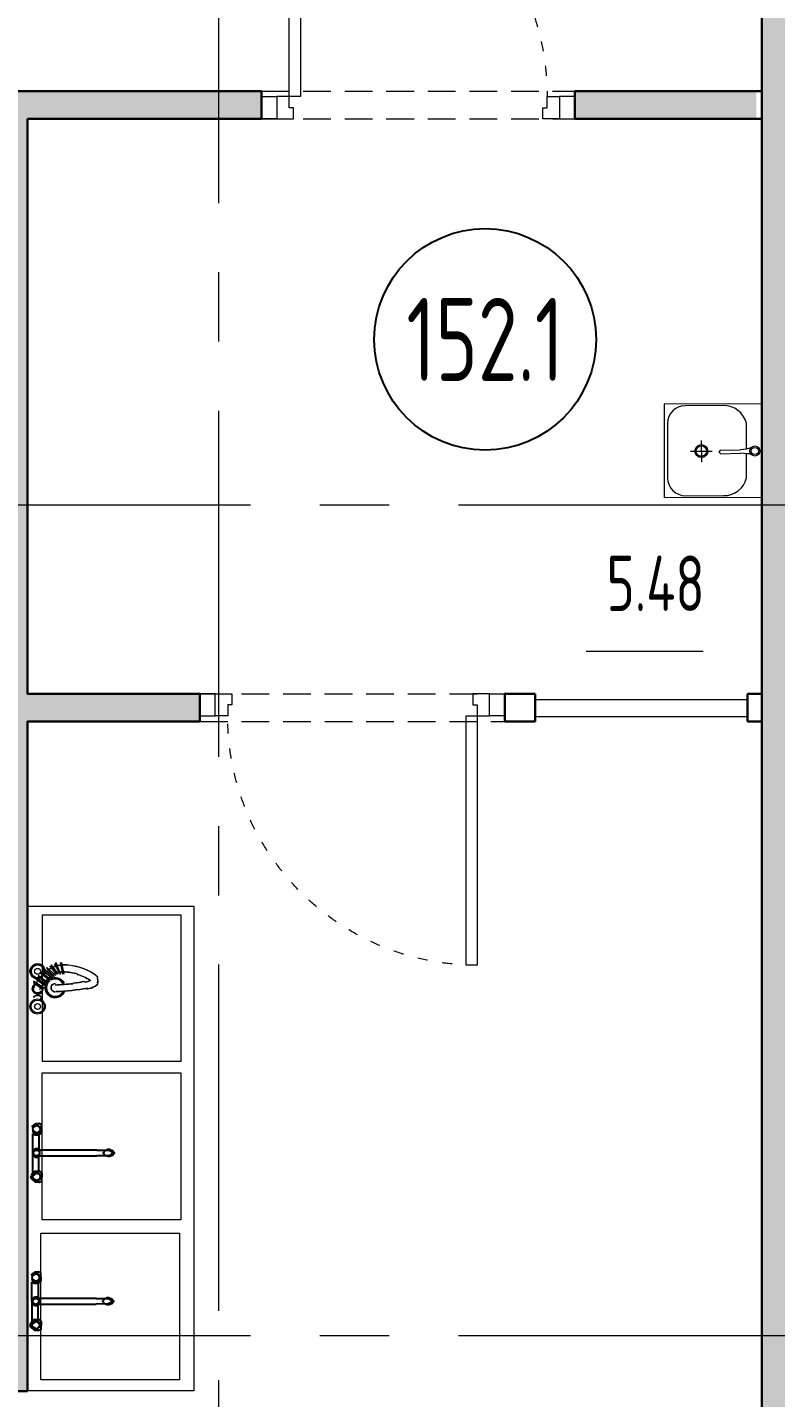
# Model space of a CAD drawing. Header units: millimetres. Extents: x -8689834 to 9420486, y 0 to 166066.
# Drawn here: x -203923 to -201223, y 112377 to 117324 of the extents above; entities that cross this region are included whole.
import ezdxf
from ezdxf import colors
from ezdxf.entities.mleader import LeaderData, LeaderLine
from ezdxf.enums import TextEntityAlignment as Align
from ezdxf.math import Vec2, Vec3

# ---------------------------------------------------------------- set-up
doc = ezdxf.new("R2010")
doc.units = ezdxf.units.MM
doc.header["$MEASUREMENT"] = 0
for name, pattern in [('ACAD_ISO03W100', [30, 12, -18]), ('ADSK_Штриховая_ш2 п1', [3, 2, -1]), ('CENTER', [2, 1.25, -0.25, 0.25, -0.25])]:
    doc.linetypes.add(name, pattern=pattern)
doc.layers.get('0').update_dxf_attribs({"color": 250, "lineweight": 9})
for name, color, linetype, lineweight in [('_АР ТЕКСТ', 250, 'Continuous', 25), ('АР_Двери', 175, 'Continuous', 18), ('АР_Маркер экспликации', 239, 'Continuous', 13), ('АР_Номер помещения', 1, 'Continuous', 25), ('АР_Оси', 195, 'Continuous', 9), ('АР_Отметки', 250, 'Continuous', 15), ('АР_Перегородки газоблок', 165, 'Continuous', 30), ('АР_Перегородки газоблок_Штрих', 165, 'Continuous', 5), ('АР_Помещения_площадь', 19, 'Continuous', 9), ('АР_тонкая линия', 250, 'Continuous', 0), ('Оборудование пищеблок', 250, 'Continuous', 5), ('ТХ_пищеблок', 30, 'Continuous', 20)]:
    doc.layers.add(name, color=color, linetype=linetype, lineweight=lineweight)
doc.styles.add('ISOCPEUR', font='isocpeur.ttf', dxfattribs={"width": 0.7})

# ---------------------------------------------------------------- blocks, each defined once
blk = doc.blocks.new('*U283')
at = {"layer": 'АР_Номер помещения', "color": 7}
blk.add_circle((-3462.7, -1967.1), 400, dxfattribs=at)
at = {"layer": 'АР_Помещения_площадь', "color": 7}
blk.add_line((-2675.5, -3094.3), (-3097.8, -3094.3), dxfattribs=at)
at = {"color": 7, "style": 'ISOCPEUR', "width": 0.7, "flags": 1}
blk.add_attdef('КАТЕГОРИЯ', (-499.2, -2092.2), '', height=250, dxfattribs=at)
at = {"layer": 'АР_Номер помещения', "color": 7, "style": 'ISOCPEUR', "width": 0.7}
blk.add_attdef('НОМЕР_ПОМЕЩЕНИЯ', text='', height=300, dxfattribs=at).set_placement((-3462.7, -1967.1), align=Align.MIDDLE_CENTER)
at = {"layer": 'АР_Помещения_площадь', "color": 7, "style": 'ISOCPEUR', "width": 0.7}
for tag, p in [('ИМЯ_ПОМЕЩЕНИЯ_001', (-194.1, 1250.5)), ('ИМЯ_ПОМЕЩЕНИЯ_002', (73.6, 1083.8))]:
    blk.add_attdef(tag, p, '', height=100, dxfattribs=at)
blk.add_attdef('ПЛОЩАДЬ_ПОМЕЩЕНИЯ', text='', height=200, dxfattribs=at).set_placement((-2670.6, -2847.8), align=Align.MIDDLE_RIGHT)
blk = doc.blocks.new('*U912')
blk.add_lwpolyline([(-100, 80), (-100, 1010), (-140, 1010), (-140, 80)], close=True)
for points in [[(-1130, 0), (-1130, 80), (-1075, 80), (-1075, 0), (-1130, 0)], [(-1075, 80), (-1075, 0), (-1015, 0), (-1015, 40), (-1030, 40), (-1030, 80), (-1075, 80)], [(-55, 80), (-55, 0), (-115, 0), (-115, 40), (-100, 40), (-100, 80), (-55, 80)], [(0, 0), (0, 80), (-55, 80), (-55, 0), (0, 0)]]:
    blk.add_lwpolyline(points)
at = {"linetype": 'ACAD_ISO03W100', "ltscale": 3}
blk.add_arc((-100, 80), 930, 90, 180, dxfattribs=at)
blk = doc.blocks.new('_DotSmall')
at = {"color": 0, "linetype": 'ByBlock', "const_width": 0.5}
blk.add_lwpolyline([(-0.0625, 0, 1), (0.0625, 0, 1)], format="xyb", close=True, dxfattribs=at)
blk = doc.blocks.new('*U902')
for points in [[(0, 0), (0, -80), (55, -80), (55, 0), (0, 0)], [(55, -80), (55, 0), (115, 0), (115, -40), (100, -40), (100, -80), (55, -80)], [(1045, -80), (1045, 0), (985, 0), (985, -40), (1000, -40), (1000, -80), (1045, -80)], [(1100, 0), (1100, -80), (1045, -80), (1045, 0), (1100, 0)]]:
    blk.add_lwpolyline(points)
blk.add_lwpolyline([(100, -80), (100, -980), (140, -980), (140, -80)], close=True)
at = {"linetype": 'ACAD_ISO03W100', "ltscale": 3}
blk.add_arc((100, -80), 900, 270, 0, dxfattribs=at)
blk = doc.blocks.new('A$C8adc73d5')
at = {"layer": 'Оборудование пищеблок', "color": 217, "true_color": 0x93278f}
for points in [[(1750, 0), (0, 0), (0, 600), (1750, 600)], [(570.1, 51.5), (40.1, 51.5), (40.1, 551.5), (570.1, 551.5)], [(1148.2, 46.9), (618.2, 46.9), (618.2, 546.9), (1148.2, 546.9)], [(1719.4, 46.3), (1189.4, 46.3), (1189.4, 546.3), (1719.4, 546.3)]]:
    blk.add_lwpolyline(points, close=True, dxfattribs=at)

msp = doc.modelspace()

# ---------------------------------------------------------------- hatches: boundary and pattern name
at = {"layer": 'АР_Перегородки газоблок_Штрих', "ltscale": 100}
h = msp.add_hatch(dxfattribs=at)
h.set_pattern_fill('AR-CONC', color=256, scale=30)
h.set_pattern_definition([(50, (0, 0), (215.17805, -18.82564), [22.5, -247.5]), (355, (0, 0), (-41.6254, 225.65764), [18, -198]), (100.45144, (17.93, -1.57), (173.55265, 206.832), [19.12206, -210.34263]), (46.1842, (0, 60), (320.1724, -49.65578), [33.75, -371.25]), (96.63564, (26.68, 55.86), (280.3986, 292.2356), [28.6831, -315.51413]), (351.18416, (0, 60), (280.3986, 292.2356), [27, -297]), (21, (30, 45), (179.07212, -120.78567), [22.5, -247.5]), (326, (30, 45), (72.9946, 217.54501), [18, -198]), (71.45144, (44.92, 34.93), (252.06671, 96.75935), [19.12206, -210.34263]), (37.5, (0, 0), (3.647957, 99.868156), [0, -195.6, 0, -201, 0, -198.75]), (7.5, (0, 0), (78.92086, 118.323514), [0, -114.6, 0, -191.1, 0, -75.75]), (327.5, (-66.9, 0), (160.14673, -6.766462), [0, -75, 0, -234, 0, -310.5]), (317.5, (-96.9, 0), (174.95585, 30.031495), [0, -97.5, 0, -155.4, 0, -220.5])])
h.paths.add_polyline_path([(-201173.79, 118370.89), (-201173.6, 118400.65), (-200433.92, 118400.68), (-200433.92, 118520.68), (-201273.39, 118520.65), (-201273.39, 115964.62), (-201273.32, 115964.62), (-201273.39, 115627.62), (-201273.39, 115600.68), (-201173.79, 115600.68)])
h.paths.add_polyline_path([(-201173.79, 115600.68), (-201273.39, 115600.11), (-201273.39, 115007.17), (-201273.39, 112600.68), (-201173.39, 112600.68), (-201173.39, 112680.68), (-200433.92, 112680.68), (-200433.92, 112800.68), (-200573.79, 112800.68), (-200573.79, 112800.68), (-201173.79, 112800.68)])
h.paths.add_polyline_path([(-200433.92, 112520.65), (-201173.39, 112520.65), (-201173.39, 112600.68), (-201273.39, 112600.68), (-201273.39, 110702.54), (-201173.39, 110702.54), (-201173.39, 112400.65), (-200433.92, 112400.65), (-200433.92, 112400.65)])
h = msp.add_hatch(dxfattribs=at)
h.set_pattern_fill('AR-CONC', color=256, scale=30)
h.set_pattern_definition([(50, (0.09, 1576.72), (215.17805, -18.82564), [22.5, -247.5]), (355, (0.09, 1576.72), (-41.6254, 225.65764), [18, -198]), (100.45144, (18.02, 1575.15), (173.55265, 206.832), [19.12206, -210.34263]), (46.1842, (0.09, 1636.72), (320.1724, -49.65578), [33.75, -371.25]), (96.63564, (26.77, 1632.6), (280.3986, 292.2356), [28.6831, -315.51413]), (351.18416, (0.09, 1636.72), (280.3986, 292.2356), [27, -297]), (21, (30.1, 1621.72), (179.07212, -120.78567), [22.5, -247.5]), (326, (30.1, 1621.72), (72.9946, 217.54501), [18, -198]), (71.45144, (45.02, 1611.66), (252.06671, 96.75935), [19.12206, -210.34263]), (37.5, (0.09, 1576.72), (3.647957, 99.868156), [0, -195.6, 0, -201, 0, -198.75]), (7.5, (0.09, 1576.72), (78.92086, 118.323514), [0, -114.6, 0, -191.1, 0, -75.75]), (327.5, (-66.81, 1576.72), (160.14673, -6.766462), [0, -75, 0, -234, 0, -310.5]), (317.5, (-96.8, 1576.72), (174.95585, 30.031495), [0, -97.5, 0, -155.4, 0, -220.5])])
h.paths.add_polyline_path([(-201293.3, 117094.41), (-201947.84, 117094.33), (-201947.83, 116994.26), (-201293.3, 116994.37)])
h.paths.add_polyline_path([(-203077.84, 117094.3), (-204022.73, 117094.26), (-204022.73, 114793.78), (-205930.85, 114793.78), (-205930.85, 114693.78), (-204022.73, 114693.78), (-204022.73, 112500.39), (-206033.9, 112500.68), (-206033.92, 112400.68), (-203922.64, 112400.38), (-203922.73, 114817.84), (-203300.28, 114817.84), (-203300.28, 114917.85), (-203922.64, 114917.84), (-203922.64, 116994.26), (-203077.83, 116994.3)])

# ---------------------------------------------------------------- linework, layer by layer
at = {"layer": 'АР_Оси', "linetype": 'CENTER', "ltscale": 1000}
for p, q in [((-203233.82, 135939.87), (-203233.82, 80207.53)), ((-224367.61, 115600.68), (-141189.21, 115600.68)), ((-224367.61, 112600.68), (-141189.21, 112600.68))]:
    msp.add_line(p, q, dxfattribs=at)
at = {"layer": 'АР_Перегородки газоблок', "ltscale": 100}
for p, q in [((-203077.84, 117094.3), (-204022.73, 117094.26)), ((-203077.83, 117094.3), (-203077.83, 116994.24)), ((-201947.83, 116994.23), (-201947.83, 117094.37)), ((-201273.3, 117094.37), (-201947.83, 117094.37)), ((-203077.83, 116994.3), (-203922.73, 116994.26)), ((-201273.3, 116994.37), (-201947.83, 116994.37)), ((-203922.73, 112400.38), (-206033.92, 112400.68))]:
    msp.add_line(p, q, dxfattribs=at)
at = {"layer": 'АР_Перегородки газоблок', "color": 253, "lineweight": 13, "ltscale": 100}
for p, q in [((-202091.9, 114897.83, 0), (-201321.9, 114897.83, 0)), ((-201324.19, 114835.31, 0), (-202091.9, 114835.31, 0))]:
    msp.add_line(p, q, dxfattribs=at)
at = {"layer": 'АР_Перегородки газоблок', "ltscale": 100}
for points in [[(-201273.39, 115007.17), (-201273.39, 118520.65), (-200433.92, 118520.68)], [(-201273.39, 109734.71), (-201273.39, 115007.17)]]:
    msp.add_lwpolyline(points, dxfattribs=at)
at = {"layer": 'АР_Перегородки газоблок', "ltscale": 100, "elevation": 0}
for points in [[(-203922.73, 116994.26), (-203922.73, 114917.84), (-203300.28, 114917.84), (-203300.28, 114817.84)], [(-202090.8, 114917.85), (-202200.28, 114917.85), (-202200.28, 114817.84)], [(-202090.8, 114917.84), (-202090.8, 114817.84)], [(-201324.19, 114917.85), (-201273.39, 114917.85)], [(-201324.19, 114917.84), (-201324.19, 114817.84)], [(-203922.73, 112400.38), (-203922.73, 114817.84), (-203300.28, 114817.84)], [(-202200.28, 114817.85), (-202090.8, 114817.85)], [(-201324.19, 114817.85), (-201273.39, 114817.85)]]:
    msp.add_lwpolyline(points, dxfattribs=at)
at = {"layer": 'АР_тонкая линия', "linetype": 'ADSK_Штриховая_ш2 п1', "ltscale": 50}
for p, q in [((-203077.92, 117094.3), (-201947.89, 117094.05)), ((-203077.83, 116994.3), (-201947.83, 116993.82)), ((-203300.36, 114917.84, 0), (-202170.33, 114917.6, 0)), ((-203300.28, 114817.84, 0), (-202170.27, 114817.36, 0))]:
    msp.add_line(p, q, dxfattribs=at)
at = {"layer": 'ТХ_пищеблок'}
for p, q in [((-201273.32, 115964.62), (-201625.32, 115964.04)), ((-201625.32, 115964.04), (-201624.73, 115627.04)), ((-201412.31, 115958.41), (-201549.31, 115958.17)), ((-201272.73, 115627.62), (-201273.32, 115964.62)), ((-201613.2, 115894.06), (-201612.85, 115697.06)), ((-201328.04, 115801.93), (-201328.2, 115894.52)), ((-201491.17, 115832.94), (-201490.96, 115754.63)), ((-201529.89, 115794.14), (-201451.58, 115794.36)), ((-201425.84, 115790.7), (-201425.8, 115791.56)), ((-201425.75, 115789.85), (-201425.84, 115790.7)), ((-201425.8, 115791.56), (-201425.63, 115792.39)), ((-201425.52, 115789.04), (-201425.75, 115789.85)), ((-201425.63, 115792.39), (-201425.33, 115793.17)), ((-201425.6, 115790.71), (-201425.54, 115791.82)), ((-201425.6, 115790.71), (-201425.54, 115791.82)), ((-201425.48, 115789.61), (-201425.6, 115790.71)), ((-201425.48, 115789.61), (-201425.6, 115790.71)), ((-201425.54, 115791.82), (-201425.32, 115792.9)), ((-201425.54, 115791.82), (-201425.32, 115792.9)), ((-201425.18, 115788.27), (-201425.52, 115789.04)), ((-201425.19, 115788.55), (-201425.48, 115789.61)), ((-201425.19, 115788.55), (-201425.48, 115789.61)), ((-201425.33, 115793.17), (-201425.01, 115793.72)), ((-201425.29, 115793.28), (-201424.89, 115794.32)), ((-201425.29, 115793.28), (-201424.89, 115794.32)), ((-201424.83, 115787.74), (-201425.18, 115788.27)), ((-201424.7, 115787.91), (-201425.16, 115788.93)), ((-201424.7, 115787.91), (-201425.16, 115788.93)), ((-201424.89, 115794.32), (-201424.35, 115795.26)), ((-201424.89, 115794.32), (-201424.35, 115795.26)), ((-201424.1, 115787.01), (-201424.7, 115787.91)), ((-201424.1, 115787.01), (-201424.7, 115787.91)), ((-201424.35, 115795.26), (-201423.67, 115796.07)), ((-201424.35, 115795.26), (-201423.67, 115796.07)), ((-201423.37, 115786.24), (-201424.1, 115787.01)), ((-201423.37, 115786.24), (-201424.1, 115787.01)), ((-201423.67, 115796.07), (-201422.84, 115796.77)), ((-201422.5, 115785.59), (-201423.37, 115786.24)), ((-201422.84, 115796.77), (-201421.95, 115797.27)), ((-201422.84, 115796.77), (-201421.95, 115797.27)), ((-201421.58, 115785.15), (-201422.5, 115785.6)), ((-201421.95, 115797.27), (-201420.99, 115797.59)), ((-201421.95, 115797.27), (-201420.99, 115797.59)), ((-201420.61, 115784.89), (-201421.58, 115785.15)), ((-201420.61, 115784.89), (-201421.58, 115785.15)), ((-201420.99, 115797.59), (-201351.61, 115799.1)), ((-201420.61, 115784.89), (-201350.22, 115786.3)), ((-201420.61, 115784.89), (-201350.22, 115786.3)), ((-201351.67, 115799.09), (-201351.61, 115799.1)), ((-201351.61, 115799.1), (-201350.62, 115799.23)), ((-201351.61, 115799.1), (-201350.62, 115799.23)), ((-201339.26, 115800.45), (-201350.61, 115799.23)), ((-201338.81, 115785.77), (-201350.22, 115786.3)), ((-201328.94, 115801.77), (-201339.26, 115800.45)), ((-201327.82, 115784.8), (-201338.81, 115785.77)), ((-201321.07, 115803.13), (-201329.02, 115801.76)), ((-201327.85, 115697.52), (-201328.01, 115784.81)), ((-201319.88, 115783.92), (-201327.9, 115784.8)), ((-201315.2, 115804.6), (-201321.07, 115803.13)), ((-201313.94, 115782.81), (-201319.88, 115783.92)), ((-201312.04, 115806.1), (-201315.35, 115804.56)), ((-201312.04, 115806.1), (-201315.35, 115804.56)), ((-201310.69, 115781.5), (-201314.08, 115782.83)), ((-201624.73, 115627.04), (-201272.73, 115627.62)), ((-201548.74, 115633.17), (-201411.74, 115633.41))]:
    msp.add_line(p, q, dxfattribs=at)
at = {"layer": 'ТХ_пищеблок', "color": 132, "linetype": 'ByBlock', "lineweight": -2, "ltscale": 100}
for p, q in [((-203906.86, 113353.92), (-203893.84, 113364.89)), ((-203906.86, 113353.92), (-203893.84, 113364.89)), ((-203904.87, 113349.91), (-203880.84, 113365.87)), ((-203904.87, 113349.91), (-203880.84, 113365.87)), ((-203894.85, 113360.89), (-203903.87, 113350.91)), ((-203894.85, 113360.89), (-203903.87, 113350.91)), ((-203894.85, 113360.89), (-203884.85, 113360.87)), ((-203894.85, 113360.89), (-203884.85, 113360.87)), ((-203880.84, 113365.87), (-203893.84, 113364.89)), ((-203874.87, 113350.86), (-203884.85, 113360.87)), ((-203874.87, 113350.86), (-203884.85, 113360.87)), ((-203871.84, 113362.85), (-203880.84, 113365.87)), ((-203871.84, 113362.85), (-203880.84, 113365.87)), ((-203874.89, 113338.86), (-203874.87, 113350.86)), ((-203874.89, 113338.86), (-203874.87, 113350.86)), ((-203870.9, 113332.85), (-203871.84, 113362.85)), ((-203870.9, 113332.85), (-203871.84, 113362.85)), ((-203903.91, 113328.91), (-203894.91, 113324.89)), ((-203903.91, 113328.91), (-203894.91, 113324.89)), ((-203903.78, 113190.77), (-203903.91, 113328.91)), ((-203903.89, 113338.91), (-203894.91, 113328.89)), ((-203903.89, 113338.91), (-203894.91, 113328.89)), ((-203883.91, 113327.87), (-203903.88, 113341.91)), ((-203903.88, 113341.91), (-203901.9, 113330.91)), ((-203883.91, 113327.87), (-203903.88, 113341.91)), ((-203903.88, 113341.91), (-203901.9, 113330.91)), ((-203901.9, 113330.91), (-203892.91, 113325.89)), ((-203901.9, 113330.91), (-203892.91, 113325.89)), ((-203894.91, 113328.89), (-203884.91, 113328.87)), ((-203894.91, 113328.89), (-203884.91, 113328.87)), ((-203894.91, 113324.89), (-203883.91, 113325.87)), ((-203894.91, 113324.89), (-203883.91, 113325.87)), ((-203892.91, 113325.89), (-203883.91, 113327.87)), ((-203892.91, 113325.89), (-203883.91, 113327.87)), ((-203884.91, 113328.87), (-203874.89, 113338.86)), ((-203884.91, 113328.87), (-203874.89, 113338.86)), ((-203883.91, 113327.87), (-203880.91, 113324.87)), ((-203883.91, 113327.87), (-203880.91, 113324.87)), ((-203880.91, 113324.87), (-203883.91, 113325.87)), ((-203880.91, 113324.87), (-203883.91, 113325.87)), ((-203881.24, 113324.98), (-203881.19, 113269.86)), ((-203880.91, 113324.87), (-203870.9, 113332.85)), ((-203880.91, 113324.87), (-203870.9, 113332.85)), ((-203903.02, 113264.91), (-203903.04, 113254.91)), ((-203903.02, 113264.91), (-203903.04, 113254.91)), ((-203903.04, 113256.91), (-203893.05, 113249.89)), ((-203903.04, 113256.91), (-203893.05, 113249.89)), ((-203903.04, 113254.91), (-203896.06, 113247.9)), ((-203903.04, 113254.91), (-203896.06, 113247.9)), ((-203893.02, 113269.89), (-203903.03, 113262.91)), ((-203893.02, 113269.89), (-203903.03, 113262.91)), ((-203896.01, 113271.9), (-203903.02, 113264.91)), ((-203896.01, 113271.9), (-203903.02, 113264.91)), ((-203902.02, 113265.91), (-203902.05, 113253.91)), ((-203902.02, 113265.91), (-203902.05, 113253.91)), ((-203902.05, 113253.91), (-203895.06, 113244.89)), ((-203902.05, 113253.91), (-203895.06, 113244.89)), ((-203895.01, 113274.89), (-203902.02, 113265.91)), ((-203895.01, 113274.89), (-203902.02, 113265.91)), ((-203896.06, 113247.9), (-203885.06, 113247.88)), ((-203896.06, 113247.9), (-203885.06, 113247.88)), ((-203885.01, 113271.87), (-203896.01, 113271.9)), ((-203885.01, 113271.87), (-203896.01, 113271.9)), ((-203885.01, 113274.87), (-203895.01, 113274.89)), ((-203885.01, 113274.87), (-203895.01, 113274.89)), ((-203893.07, 113269.94), (-203887.24, 113269.95)), ((-203893.05, 113249.89), (-203887.22, 113249.9)), ((-203887.24, 113269.95), (-203878.04, 113262.93)), ((-203887.22, 113249.9), (-203878.04, 113256.93)), ((-203885.06, 113247.88), (-203878.04, 113254.86)), ((-203885.06, 113247.88), (-203878.04, 113254.86)), ((-203885.06, 113244.88), (-203878.05, 113253.86)), ((-203885.06, 113244.88), (-203878.05, 113253.86)), ((-203878.02, 113265.86), (-203885.01, 113274.87)), ((-203878.02, 113265.86), (-203885.01, 113274.87)), ((-203878.02, 113264.86), (-203885.01, 113271.87)), ((-203878.02, 113264.86), (-203885.01, 113271.87)), ((-203881.17, 113249.86), (-203672.13, 113250.04)), ((-203881.12, 113194.74), (-203881.17, 113249.86)), ((-203672.15, 113270.04), (-203881.12, 113269.86)), ((-203878.05, 113253.86), (-203878.02, 113265.86)), ((-203878.05, 113253.86), (-203878.02, 113265.86)), ((-203672.15, 113270.04), (-203628.15, 113270.08)), ((-203628.13, 113250.08), (-203672.13, 113250.04)), ((-203648.14, 113262.06), (-203642.15, 113269.07)), ((-203648.14, 113258.06), (-203648.14, 113262.06)), ((-203642.13, 113251.07), (-203648.14, 113258.06)), ((-203642.15, 113269.07), (-203632.15, 113273.08)), ((-203632.13, 113247.08), (-203642.13, 113251.07)), ((-203632.15, 113273.08), (-203626.15, 113273.08)), ((-203628.15, 113270.08), (-203616.14, 113263.09)), ((-203616.14, 113257.09), (-203628.13, 113250.08)), ((-203626.15, 113273.08), (-203616.15, 113269.09)), ((-203616.13, 113251.09), (-203626.13, 113247.08)), ((-203616.15, 113269.09), (-203610.14, 113262.1)), ((-203616.14, 113263.09), (-203616.14, 113257.09)), ((-203610.14, 113258.1), (-203616.13, 113251.09)), ((-203610.14, 113262.1), (-203610.14, 113258.1)), ((-203895.06, 113244.89), (-203885.06, 113244.88)), ((-203895.06, 113244.89), (-203885.06, 113244.88)), ((-203626.13, 113247.08), (-203632.13, 113247.08)), ((-203910.71, 113170.74), (-203907.74, 113179.75)), ((-203910.71, 113170.74), (-203907.74, 113179.75)), ((-203906.69, 113165.76), (-203910.71, 113170.74)), ((-203906.69, 113165.76), (-203910.71, 113170.74)), ((-203903.78, 113190.77), (-203907.74, 113179.75)), ((-203903.78, 113190.77), (-203907.74, 113179.75)), ((-203906.69, 113165.76), (-203903.7, 113167.77)), ((-203906.69, 113165.76), (-203903.7, 113167.77)), ((-203906.69, 113165.76), (-203893.65, 113154.8)), ((-203906.69, 113165.76), (-203893.65, 113154.8)), ((-203905.73, 113176.76), (-203903.74, 113177.77)), ((-203905.73, 113176.76), (-203903.74, 113177.77)), ((-203905.73, 113176.76), (-203904.71, 113169.77)), ((-203905.73, 113176.76), (-203904.71, 113169.77)), ((-203904.71, 113169.77), (-203880.65, 113153.85)), ((-203903.7, 113167.77), (-203904.71, 113169.77)), ((-203904.71, 113169.77), (-203880.65, 113153.85)), ((-203903.7, 113167.77), (-203904.71, 113169.77)), ((-203903.78, 113190.77), (-203894.8, 113194.8)), ((-203903.78, 113190.77), (-203894.8, 113194.8)), ((-203903.75, 113180.77), (-203894.78, 113190.8)), ((-203903.75, 113180.77), (-203894.78, 113190.8)), ((-203903.71, 113168.77), (-203903.75, 113180.77)), ((-203903.71, 113168.77), (-203903.75, 113180.77)), ((-203883.79, 113191.84), (-203903.74, 113177.77)), ((-203883.79, 113191.84), (-203903.74, 113177.77)), ((-203903.74, 113177.77), (-203901.78, 113188.78)), ((-203903.74, 113177.77), (-203901.78, 113188.78)), ((-203894.67, 113158.8), (-203903.71, 113168.77)), ((-203894.67, 113158.8), (-203903.71, 113168.77)), ((-203901.78, 113188.78), (-203892.8, 113193.81)), ((-203901.78, 113188.78), (-203892.8, 113193.81)), ((-203894.8, 113194.8), (-203883.8, 113193.84)), ((-203894.8, 113194.8), (-203883.8, 113193.84)), ((-203894.78, 113190.8), (-203884.78, 113190.84)), ((-203894.78, 113190.8), (-203884.78, 113190.84)), ((-203894.67, 113158.8), (-203884.67, 113158.84)), ((-203894.67, 113158.8), (-203884.67, 113158.84)), ((-203880.65, 113153.85), (-203893.65, 113154.8)), ((-203892.8, 113193.81), (-203883.79, 113191.84)), ((-203892.8, 113193.81), (-203883.79, 113191.84)), ((-203884.78, 113190.84), (-203874.75, 113180.87)), ((-203884.78, 113190.84), (-203874.75, 113180.87)), ((-203874.71, 113168.87), (-203884.67, 113158.84)), ((-203874.71, 113168.87), (-203884.67, 113158.84)), ((-203880.8, 113194.85), (-203883.8, 113193.84)), ((-203880.8, 113194.85), (-203883.8, 113193.84)), ((-203883.79, 113191.84), (-203880.8, 113194.85)), ((-203883.79, 113191.84), (-203880.8, 113194.85)), ((-203880.8, 113194.85), (-203870.77, 113186.89)), ((-203880.8, 113194.85), (-203870.77, 113186.89)), ((-203871.66, 113156.88), (-203880.65, 113153.85)), ((-203871.66, 113156.88), (-203880.65, 113153.85)), ((-203874.75, 113180.87), (-203874.71, 113168.87)), ((-203874.75, 113180.87), (-203874.71, 113168.87)), ((-203870.77, 113186.89), (-203871.66, 113156.88)), ((-203870.77, 113186.89), (-203871.66, 113156.88)), ((-203909.42, 112818.44), (-203896.4, 112829.41)), ((-203909.42, 112818.44), (-203896.4, 112829.41)), ((-203907.43, 112814.44), (-203883.4, 112830.39)), ((-203907.43, 112814.44), (-203883.4, 112830.39)), ((-203906.45, 112803.43), (-203897.47, 112793.42)), ((-203906.45, 112803.43), (-203897.47, 112793.42)), ((-203886.47, 112792.4), (-203906.44, 112806.43)), ((-203906.44, 112806.43), (-203904.46, 112795.43)), ((-203886.47, 112792.4), (-203906.44, 112806.43)), ((-203906.44, 112806.43), (-203904.46, 112795.43)), ((-203897.41, 112825.42), (-203906.42, 112815.43)), ((-203897.41, 112825.42), (-203906.42, 112815.43)), ((-203897.41, 112825.42), (-203887.41, 112825.4)), ((-203897.41, 112825.42), (-203887.41, 112825.4)), ((-203883.4, 112830.39), (-203896.4, 112829.41)), ((-203887.47, 112793.4), (-203877.45, 112803.38)), ((-203887.47, 112793.4), (-203877.45, 112803.38)), ((-203877.42, 112815.38), (-203887.41, 112825.4)), ((-203877.42, 112815.38), (-203887.41, 112825.4)), ((-203874.4, 112827.37), (-203883.4, 112830.39)), ((-203874.4, 112827.37), (-203883.4, 112830.39)), ((-203877.45, 112803.38), (-203877.42, 112815.38)), ((-203877.45, 112803.38), (-203877.42, 112815.38)), ((-203873.46, 112797.37), (-203874.4, 112827.37)), ((-203873.46, 112797.37), (-203874.4, 112827.37)), ((-203906.47, 112793.43), (-203897.47, 112789.42)), ((-203906.47, 112793.43), (-203897.47, 112789.42)), ((-203906.34, 112655.29), (-203906.47, 112793.43)), ((-203904.46, 112795.43), (-203895.47, 112790.41)), ((-203904.46, 112795.43), (-203895.47, 112790.41)), ((-203897.47, 112793.42), (-203887.47, 112793.4)), ((-203897.47, 112793.42), (-203887.47, 112793.4)), ((-203897.47, 112789.42), (-203886.47, 112790.4)), ((-203897.47, 112789.42), (-203886.47, 112790.4)), ((-203895.47, 112790.41), (-203886.47, 112792.4)), ((-203895.47, 112790.41), (-203886.47, 112792.4)), ((-203886.47, 112792.4), (-203883.47, 112789.39)), ((-203886.47, 112792.4), (-203883.47, 112789.39)), ((-203883.47, 112789.39), (-203886.47, 112790.4)), ((-203883.47, 112789.39), (-203886.47, 112790.4)), ((-203883.8, 112789.5), (-203883.75, 112734.38)), ((-203883.47, 112789.39), (-203873.46, 112797.37)), ((-203883.47, 112789.39), (-203873.46, 112797.37)), ((-203905.58, 112729.43), (-203905.6, 112719.43)), ((-203905.58, 112729.43), (-203905.6, 112719.43)), ((-203905.6, 112721.43), (-203895.61, 112714.41)), ((-203905.6, 112721.43), (-203895.61, 112714.41)), ((-203905.6, 112719.43), (-203898.62, 112712.42)), ((-203905.6, 112719.43), (-203898.62, 112712.42)), ((-203895.57, 112734.41), (-203905.59, 112727.43)), ((-203895.57, 112734.41), (-203905.59, 112727.43)), ((-203898.57, 112736.42), (-203905.58, 112729.43)), ((-203898.57, 112736.42), (-203905.58, 112729.43)), ((-203904.58, 112730.43), (-203904.6, 112718.43)), ((-203904.58, 112730.43), (-203904.6, 112718.43)), ((-203904.6, 112718.43), (-203897.62, 112709.42)), ((-203904.6, 112718.43), (-203897.62, 112709.42)), ((-203897.57, 112739.42), (-203904.58, 112730.43)), ((-203897.57, 112739.42), (-203904.58, 112730.43)), ((-203898.62, 112712.42), (-203887.62, 112712.4)), ((-203898.62, 112712.42), (-203887.62, 112712.4)), ((-203887.57, 112736.4), (-203898.57, 112736.42)), ((-203887.57, 112736.4), (-203898.57, 112736.42)), ((-203897.62, 112709.42), (-203887.62, 112709.4)), ((-203897.62, 112709.42), (-203887.62, 112709.4)), ((-203887.57, 112739.4), (-203897.57, 112739.42)), ((-203887.57, 112739.4), (-203897.57, 112739.42)), ((-203895.63, 112734.47), (-203889.8, 112734.47)), ((-203895.61, 112714.41), (-203889.78, 112714.42)), ((-203889.8, 112734.47), (-203880.6, 112727.45)), ((-203889.78, 112714.42), (-203880.6, 112721.45)), ((-203887.62, 112712.4), (-203880.6, 112719.39)), ((-203887.62, 112712.4), (-203880.6, 112719.39)), ((-203887.62, 112709.4), (-203880.6, 112718.39)), ((-203887.62, 112709.4), (-203880.6, 112718.39)), ((-203880.58, 112730.39), (-203887.57, 112739.4)), ((-203880.58, 112730.39), (-203887.57, 112739.4)), ((-203880.58, 112729.39), (-203887.57, 112736.4)), ((-203880.58, 112729.39), (-203887.57, 112736.4)), ((-203883.73, 112714.38), (-203674.69, 112714.57)), ((-203883.68, 112659.27), (-203883.73, 112714.38)), ((-203674.71, 112734.57), (-203883.68, 112734.38)), ((-203880.6, 112718.39), (-203880.58, 112730.39)), ((-203880.6, 112718.39), (-203880.58, 112730.39)), ((-203674.71, 112734.57), (-203630.71, 112734.6)), ((-203630.69, 112714.6), (-203674.69, 112714.57)), ((-203650.7, 112726.59), (-203644.71, 112733.59)), ((-203650.7, 112722.59), (-203650.7, 112726.59)), ((-203644.69, 112715.59), (-203650.7, 112722.59)), ((-203644.71, 112733.59), (-203634.71, 112737.6)), ((-203634.69, 112711.6), (-203644.69, 112715.59)), ((-203634.71, 112737.6), (-203628.71, 112737.61)), ((-203628.69, 112711.61), (-203634.69, 112711.6)), ((-203630.71, 112734.6), (-203618.7, 112727.62)), ((-203618.7, 112721.62), (-203630.69, 112714.6)), ((-203628.71, 112737.61), (-203618.71, 112733.62)), ((-203618.69, 112715.62), (-203628.69, 112711.61)), ((-203618.71, 112733.62), (-203612.7, 112726.62)), ((-203618.7, 112727.62), (-203618.7, 112721.62)), ((-203612.7, 112722.62), (-203618.69, 112715.62)), ((-203612.7, 112726.62), (-203612.7, 112722.62)), ((-203906.34, 112655.29), (-203910.3, 112644.28)), ((-203906.34, 112655.29), (-203910.3, 112644.28)), ((-203906.34, 112655.29), (-203897.36, 112659.32)), ((-203906.34, 112655.29), (-203897.36, 112659.32)), ((-203906.31, 112645.29), (-203897.34, 112655.32)), ((-203906.31, 112645.29), (-203897.34, 112655.32)), ((-203886.35, 112656.36), (-203906.3, 112642.29)), ((-203886.35, 112656.36), (-203906.3, 112642.29)), ((-203904.34, 112653.3), (-203895.35, 112658.33)), ((-203904.34, 112653.3), (-203895.35, 112658.33)), ((-203897.36, 112659.32), (-203886.35, 112658.36)), ((-203897.36, 112659.32), (-203886.35, 112658.36)), ((-203897.34, 112655.32), (-203887.34, 112655.36)), ((-203897.34, 112655.32), (-203887.34, 112655.36)), ((-203895.35, 112658.33), (-203886.35, 112656.36)), ((-203895.35, 112658.33), (-203886.35, 112656.36)), ((-203887.34, 112655.36), (-203877.31, 112645.4)), ((-203887.34, 112655.36), (-203877.31, 112645.4)), ((-203883.36, 112659.37), (-203886.35, 112658.36)), ((-203886.35, 112656.36), (-203883.36, 112659.37)), ((-203883.36, 112659.37), (-203886.35, 112658.36)), ((-203886.35, 112656.36), (-203883.36, 112659.37)), ((-203883.36, 112659.37), (-203873.33, 112651.41)), ((-203883.36, 112659.37), (-203873.33, 112651.41)), ((-203913.27, 112635.27), (-203910.3, 112644.28)), ((-203913.27, 112635.27), (-203910.3, 112644.28)), ((-203909.25, 112630.28), (-203913.27, 112635.27)), ((-203909.25, 112630.28), (-203913.27, 112635.27)), ((-203909.25, 112630.28), (-203906.26, 112632.29)), ((-203909.25, 112630.28), (-203906.26, 112632.29)), ((-203909.25, 112630.28), (-203896.21, 112619.33)), ((-203909.25, 112630.28), (-203896.21, 112619.33)), ((-203908.29, 112641.28), (-203906.3, 112642.29)), ((-203908.29, 112641.28), (-203906.3, 112642.29)), ((-203908.29, 112641.28), (-203907.27, 112634.29)), ((-203908.29, 112641.28), (-203907.27, 112634.29)), ((-203907.27, 112634.29), (-203883.21, 112618.37)), ((-203906.26, 112632.29), (-203907.27, 112634.29)), ((-203907.27, 112634.29), (-203883.21, 112618.37)), ((-203906.26, 112632.29), (-203907.27, 112634.29)), ((-203906.26, 112633.29), (-203906.31, 112645.29)), ((-203906.26, 112633.29), (-203906.31, 112645.29)), ((-203906.3, 112642.29), (-203904.34, 112653.3)), ((-203906.3, 112642.29), (-203904.34, 112653.3)), ((-203897.23, 112623.32), (-203906.26, 112633.29)), ((-203897.23, 112623.32), (-203906.26, 112633.29)), ((-203897.23, 112623.32), (-203887.23, 112623.36)), ((-203897.23, 112623.32), (-203887.23, 112623.36)), ((-203883.21, 112618.37), (-203896.21, 112619.33)), ((-203877.26, 112633.4), (-203887.23, 112623.36)), ((-203877.26, 112633.4), (-203887.23, 112623.36)), ((-203874.22, 112621.41), (-203883.21, 112618.37)), ((-203874.22, 112621.41), (-203883.21, 112618.37)), ((-203877.31, 112645.4), (-203877.26, 112633.4)), ((-203877.31, 112645.4), (-203877.26, 112633.4)), ((-203873.33, 112651.41), (-203874.22, 112621.41)), ((-203873.33, 112651.41), (-203874.22, 112621.41))]:
    msp.add_line(p, q, dxfattribs=at)
at = {"layer": 'ТХ_пищеблок', "color": 132, "lineweight": 0}
for points in [[(-203858.72, 113914.68, 3.3495143), (-203876.29, 113890.17, -3.3495143)], [(-203863.07, 113918.39, 2.5734002), (-203881.61, 113893.01, -2.5734002)], [(-203878.04, 113892.12, 0.0068783), (-203883.77, 113884.43, -0.0068783)], [(-203876.98, 113894.46, 0.1115713), (-203868.7, 113900.49, -0.1115713)], [(-203869.73, 113902.55, 0.0068665), (-203875.7, 113895.13, -0.0068665)], [(-203866.41, 113903.58, 0.1211221), (-203862.98, 113914.15, -0.1211221)], [(-203857.13, 113909.76, 0.0200707), (-203864.2, 113902.6, -0.0200707)], [(-203846.16, 113918.88, 0.0210487), (-203854.33, 113912.29, -0.0210487)], [(-203834.66, 113929.06, 0.0304455), (-203844.1, 113923.46, -0.0304455)], [(-203790.54, 113872.63, 0.4231027), (-203839.71, 113888.28, -0.4231027)], [(-203817.99, 113935.63, 0.0388219), (-203831.17, 113930.76, -0.0388219)], [(-203798.61, 113938.93, 0.0437078), (-203814.29, 113936.6, -0.0437078)], [(-203742.15, 113906.16, 0.0734966), (-203792.92, 113913.71, -0.0734966)], [(-203697.59, 113883.71, 0.0865616), (-203743.17, 113904.65, -0.0865616)], [(-203670.78, 113872.57, 0.2632025), (-203670.74, 113891.32, -0.2632025)], [(-203892.96, 113870.16, 1.8791485), (-203867.17, 113851.94, -1.8791485)], [(-203895, 113869.25, 1.6395732), (-203867.33, 113849.71, -1.6395732)], [(-203858.19, 113862.56, 0.9218437), (-203788.71, 113844.95, -0.9218437)], [(-203853.13, 113875.8, 0.0714966), (-203857.32, 113866.44, -0.0714966)], [(-203849.61, 113873.46, 1.1087074), (-203792.95, 113845.58, -1.1087074)], [(-203843.4, 113886.02, 0.0712357), (-203850.84, 113879.03, -0.0712357)], [(-203840.42, 113882.93, 0.0758007), (-203847.46, 113876.48, -0.0758007)], [(-203822.73, 113871.4, 1.0000493), (-203822.73, 113841.78, -1.0000493)], [(-203794.67, 113871.42, 0.4137794), (-203837.52, 113884.67, -0.4137794)], [(-203822.73, 113866.19, 0.0085311), (-203759.12, 113871.04, -0.0085311)], [(-203820.21, 113842.65, 0.0301525), (-203705.81, 113854.46, -0.0301525)], [(-203757.46, 113873.41, 0.021688), (-203715.77, 113879.06, -0.021688)], [(-203714.88, 113877.25, 0.0486418), (-203693.88, 113883.01, -0.0486418)], [(-203708.1, 113851.76, 0.0767929), (-203679.39, 113861.54, -0.0767929)], [(-203678.06, 113862.25, 0.1284458), (-203668.07, 113871.91, -0.1284458)], [(-203870.91, 113821.4, 0.5029621), (-203901.47, 113821.4, -0.5029621)]]:
    msp.add_lwpolyline(points, format="xyb", close=True, dxfattribs=at)
for points in [[(-203803.69, 113905.25), (-203820.61, 113947.56), (-203803.69, 113905.25), (-203824.84, 113943.33)], [(-203803.69, 113947.56), (-203795.23, 113905.25)], [(-203790.99, 113905.25), (-203799.46, 113947.56)], [(-203854.46, 113867.17), (-203892.54, 113892.56)], [(-203850.23, 113875.63), (-203884.08, 113901.02)], [(-203884.08, 113896.79), (-203850.23, 113871.4)], [(-203841.77, 113888.33), (-203875.62, 113913.71)], [(-203875.62, 113909.48), (-203841.77, 113884.09)], [(-203867.16, 113917.94), (-203833.31, 113892.56)], [(-203829.08, 113896.79), (-203862.92, 113922.17)], [(-203820.61, 113901.02), (-203854.46, 113930.64)], [(-203854.46, 113926.41), (-203824.84, 113896.79)], [(-203841.77, 113896.79), (-203841.77, 113892.56), (-203846, 113892.56), (-203841.77, 113892.56)], [(-203841.77, 113934.87), (-203816.38, 113905.25)], [(-203812.15, 113905.25), (-203837.54, 113939.1)], [(-203820.61, 113909.48), (-203824.84, 113909.48), (-203829.08, 113905.25), (-203833.31, 113901.02), (-203837.54, 113901.02), (-203833.31, 113901.02), (-203829.08, 113905.25), (-203824.84, 113909.48)], [(-203807.92, 113913.71), (-203812.15, 113913.71), (-203816.38, 113909.48), (-203812.15, 113913.71)], [(-203799.46, 113913.71), (-203803.69, 113913.71)], [(-203862.92, 113854.48), (-203901.01, 113879.86)], [(-203901.01, 113875.63), (-203867.16, 113850.24)], [(-203892.54, 113888.33), (-203858.69, 113862.94)], [(-203871.39, 113858.71), (-203879.85, 113850.24), (-203871.39, 113858.71), (-203867.16, 113867.17)], [(-203858.69, 113879.86), (-203862.92, 113871.4)], [(-203850.23, 113888.33), (-203854.46, 113884.09), (-203854.46, 113879.86), (-203854.46, 113884.09)], [(-203875.62, 113820.63), (-203867.16, 113807.93)]]:
    msp.add_lwpolyline(points, close=True, dxfattribs=at)
for points in [[(-203820.61, 113943.33), (-203820.61, 113943.33)], [(-203820.61, 113943.33), (-203820.61, 113943.33)], [(-203799.46, 113947.56), (-203799.46, 113947.56)], [(-203799.46, 113947.56), (-203799.46, 113947.56)], [(-203884.08, 113901.02), (-203884.08, 113901.02)], [(-203884.08, 113901.02), (-203884.08, 113901.02)], [(-203875.62, 113909.48), (-203875.62, 113909.48)], [(-203875.62, 113909.48), (-203875.62, 113909.48)], [(-203867.16, 113922.17), (-203867.16, 113922.17)], [(-203867.16, 113922.17), (-203867.16, 113922.17)], [(-203854.46, 113930.64), (-203854.46, 113930.64)], [(-203854.46, 113930.64), (-203854.46, 113930.64)], [(-203841.77, 113939.1), (-203841.77, 113939.1)], [(-203841.77, 113939.1), (-203841.77, 113939.1)], [(-203833.31, 113892.56), (-203833.31, 113892.56)], [(-203833.31, 113892.56), (-203833.31, 113892.56)], [(-203824.84, 113901.02), (-203824.84, 113901.02)], [(-203824.84, 113901.02), (-203824.84, 113901.02)], [(-203812.15, 113905.25), (-203812.15, 113905.25)], [(-203812.15, 113905.25), (-203812.15, 113905.25)], [(-203803.69, 113905.25), (-203803.69, 113905.25)], [(-203803.69, 113905.25), (-203803.69, 113905.25)], [(-203795.23, 113905.25), (-203795.23, 113905.25)], [(-203795.23, 113905.25), (-203795.23, 113905.25)], [(-203867.16, 113854.48), (-203867.16, 113854.48)], [(-203867.16, 113854.48), (-203867.16, 113854.48)], [(-203858.69, 113862.94), (-203858.69, 113862.94)], [(-203858.69, 113862.94), (-203858.69, 113862.94)], [(-203850.23, 113875.63), (-203850.23, 113875.63)], [(-203850.23, 113875.63), (-203850.23, 113875.63)], [(-203841.77, 113884.09), (-203841.77, 113884.09)], [(-203841.77, 113884.09), (-203841.77, 113884.09)], [(-203864.84, 113140.52), (-203864.84, 113140.52)], [(-203867.4, 112605.04), (-203867.4, 112605.04)]]:
    msp.add_lwpolyline(points, dxfattribs=at)
for points in [[(-203679.69, 113905.33, -0.0984024), (-203669.38, 113893.51, 0.0984024), (-203680.78, 113904.78, 0.1538852), (-203796.65, 113939.07, -0.1538852), (-203679.69, 113905.33)], [(-203898.92, 113861.74, -0.0163587), (-203885.97, 113881.36, 0.0163587), (-203898.64, 113860.39, 1.0001093), (-203873.76, 113844.33, -1.0001093), (-203898.92, 113861.74)]]:
    msp.add_lwpolyline(points, format="xyb", dxfattribs=at)
at = {"layer": 'ТХ_пищеблок'}
for radius in [18.25, 13]:
    msp.add_circle((-201298.02, 115794.58), radius, dxfattribs=at)
at = {"layer": 'ТХ_пищеблок', "color": 132, "lineweight": 0}
for centre, radius in [((-203886.19, 113915.83), 10.58), ((-203886.19, 113915.83), 10.58), ((-203886.2, 113788.89), 27.5), ((-203886.2, 113788.89), 27.5), ((-203886.2, 113788.89), 23.27), ((-203886.2, 113788.89), 23.27), ((-203886.19, 113788.9), 10.58), ((-203886.19, 113788.9), 10.58)]:
    msp.add_circle(centre, radius, dxfattribs=at)
at = {"layer": 'ТХ_пищеблок', "color": 132, "linetype": 'ByBlock', "lineweight": -2, "ltscale": 100}
for centre in [(-203890.37, 113345.89), (-203890.37, 113345.89), (-203890.22, 113173.82), (-203890.22, 113173.82), (-203892.93, 112810.41), (-203892.93, 112810.41), (-203892.78, 112638.34), (-203892.78, 112638.34)]:
    msp.add_circle(centre, 13, dxfattribs=at)
at = {"layer": 'ТХ_пищеблок'}
for centre, radius, start, end in [((-201549.2, 115894.17), 64, 90.10087, 180.10087), ((-201409.58, 115874.69), 83.77, 13.69807, 91.86536), ((-201548.85, 115697.17), 64, 180.10087, 270.10087), ((-201409.24, 115717.08), 83.71, 268.29138, 346.48787)]:
    msp.add_arc(centre, radius, start, end, dxfattribs=at)
for major_axis in [(16.42, 16.48), (13.44, 13.49)]:
    msp.add_ellipse((-201491.07, 115794.25), major_axis=major_axis, ratio=1, start_param=4.712389, end_param=10.9955743, dxfattribs=at)

# ---------------------------------------------------------------- block references
at = {"layer": 'АР_Двери', "xscale": -1}
msp.add_blockref('*U912', (-203077.83, 116994.24), dxfattribs=at)
at = {"layer": 'АР_Двери', "color": 253, "xscale": -1}
msp.add_blockref('*U902', (-202200.28, 114917.85, 0), dxfattribs=at)
msp.add_blockref('*U902', (-202200.28, 114917.85, 0), dxfattribs=at)
at = {"layer": 'АР_Маркер экспликации'}
ref = msp.add_blockref('*U283', (-198808.53, 118164.55), dxfattribs=at)
ref.add_attrib('НОМЕР_ПОМЕЩЕНИЯ', '152.1', dxfattribs={"layer": 'АР_Номер помещения', "color": 7, "height": 300, "style": 'ISOCPEUR', "width": 0.7}).set_placement((-202271.28, 116197.46), align=Align.MIDDLE_CENTER)
ref.add_attrib('ПЛОЩАДЬ_ПОМЕЩЕНИЯ', '5.48', dxfattribs={"layer": 'АР_Помещения_площадь', "color": 7, "height": 200, "style": 'ISOCPEUR', "width": 0.7}).set_placement((-201479.11, 115316.75), align=Align.MIDDLE_RIGHT)
at = {"layer": 'Оборудование пищеблок', "color": 217, "true_color": 0x93278f, "rotation": 90}
msp.add_blockref('A$C8adc73d5', (-203322.73, 112400.68), dxfattribs=at)

# ---------------------------------------------------------------- leaders
at = {"layer": '_АР ТЕКСТ'}
ml = msp.add_multileader_mtext('Standard', dxfattribs=at)
ml.set_content('{\\W0.8;-2,550}', color=256, style='ISOCPEUR')
ml.set_leader_properties(color=256, linetype='Continuous', lineweight=-1)
ml.set_arrow_properties(name='DOTSMALL')
ml.build(insert=Vec2(0, 0))
ml.multileader.update_dxf_attribs({"has_text_frame": 1, "text_left_attachment_type": 4, "text_right_attachment_type": 4, "dogleg_length": 100, "arrow_head_size": 180})
ctx = ml.context
ctx.base_point, ctx.char_height, ctx.arrow_head_size, ctx.landing_gap_size, ctx.plane_origin = Vec3(-302775.82, 123943.26, -1.96), 250, 180, 50, Vec3(-302295.49, 121699.25, -1.96)
ctx.left_attachment, ctx.right_attachment = 4, 4
notes = []
notes.append((ctx, [(0, (0, 0, 0), (0, 0), (1, 0), 1, [])]))
ctx.mtext.insert, ctx.mtext.width, ctx.mtext.defined_height, ctx.mtext.line_spacing_style, ctx.mtext.flow_direction = Vec3(-302725.82, 124276.6, -1.96), 801.0864, 330.71, 2, 5
ml = msp.add_multileader_mtext('Standard', dxfattribs=at)
ml.set_content('{\\W0.8;-2,550}', color=256, style='ISOCPEUR')
ml.set_leader_properties(color=256, linetype='Continuous', lineweight=-1)
ml.set_arrow_properties(name='DOTSMALL')
ml.build(insert=Vec2(0, 0))
ml.multileader.update_dxf_attribs({"has_text_frame": 1, "text_left_attachment_type": 4, "text_right_attachment_type": 4, "dogleg_length": 100, "arrow_head_size": 180})
ctx = ml.context
ctx.base_point, ctx.char_height, ctx.arrow_head_size, ctx.landing_gap_size, ctx.plane_origin = Vec3(-314736.01, 120073.28, -1.96), 250, 180, 50, Vec3(-314255.68, 117829.26, -1.96)
ctx.left_attachment, ctx.right_attachment = 4, 4
notes.append((ctx, [(0, (0, 0, 0), (0, 0), (1, 0), 1, [])]))
ctx.mtext.insert, ctx.mtext.width, ctx.mtext.defined_height, ctx.mtext.line_spacing_style, ctx.mtext.flow_direction = Vec3(-314686.01, 120406.61, -1.96), 801.0864, 330.71, 2, 5
at = {"layer": 'АР_Отметки'}
ml = msp.add_multileader_mtext('Standard', dxfattribs=at)
ml.set_content('{\\W0.8;-2,250}', color=256, style='ISOCPEUR')
ml.set_leader_properties(color=256, linetype='Continuous', lineweight=-1)
ml.set_arrow_properties(name='DOTSMALL')
ml.build(insert=Vec2(0, 0))
ml.multileader.update_dxf_attribs({"has_text_frame": 1, "text_left_attachment_type": 4, "text_right_attachment_type": 4, "dogleg_length": 100, "arrow_head_size": 180})
ctx = ml.context
ctx.base_point, ctx.char_height, ctx.arrow_head_size, ctx.landing_gap_size, ctx.plane_origin = Vec3(-297233.62, 128352.86), 250, 180, 50, Vec3(-296855.54, 126878.84)
ctx.left_attachment, ctx.right_attachment = 4, 4
notes.append((ctx, [(0, (0, 0, 0), (0, 0), (1, 0), 1, [])]))
ctx.mtext.insert, ctx.mtext.width, ctx.mtext.defined_height, ctx.mtext.line_spacing_style, ctx.mtext.flow_direction = Vec3(-297183.62, 128686.19), 769.989, 343.89, 2, 5
ml = msp.add_multileader_mtext('Standard', dxfattribs=at)
ml.set_content('0,000', color=256, style='ISOCPEUR')
ml.set_leader_properties(color=256, linetype='Continuous', lineweight=-1)
ml.set_arrow_properties(name='DOTSMALL')
ml.build(insert=Vec2(0, 0))
ml.multileader.update_dxf_attribs({"has_text_frame": 1, "text_left_attachment_type": 4, "text_right_attachment_type": 4, "dogleg_length": 100, "arrow_head_size": 180})
ctx = ml.context
ctx.base_point, ctx.char_height, ctx.arrow_head_size, ctx.landing_gap_size, ctx.plane_origin = Vec3(-202684.24, 121780.85, -0.16), 250, 180, 50, Vec3(-205755.32, 120191.3, -0.16)
ctx.left_attachment, ctx.right_attachment = 4, 4
notes.append((ctx, [(0, (0, 0, 0), (0, 0), (1, 0), 1, [])]))
ctx.mtext.insert, ctx.mtext.width, ctx.mtext.line_spacing_style, ctx.mtext.flow_direction = Vec3(-202634.24, 122114.19, -0.16), 852.697, 2, 5
ml = msp.add_multileader_mtext('Standard', dxfattribs=at)
ml.set_content('{\\W0.8;-2,250}', color=256, style='ISOCPEUR')
ml.set_leader_properties(color=256, linetype='Continuous', lineweight=-1)
ml.set_arrow_properties(name='DOTSMALL')
ml.build(insert=Vec2(0, 0))
ml.multileader.update_dxf_attribs({"has_text_frame": 1, "text_left_attachment_type": 4, "text_right_attachment_type": 4, "dogleg_length": 100, "arrow_head_size": 180})
ctx = ml.context
ctx.base_point, ctx.char_height, ctx.arrow_head_size, ctx.landing_gap_size, ctx.plane_origin = Vec3(-298305.8, 120267.04, 0), 250, 180, 50, Vec3(-302964.31, 116414.73, 0)
ctx.left_attachment, ctx.right_attachment = 4, 4
notes.append((ctx, [(0, (0, 0, 0), (0, 0), (1, 0), 1, [])]))
ctx.mtext.insert, ctx.mtext.width, ctx.mtext.defined_height, ctx.mtext.line_spacing_style, ctx.mtext.flow_direction = Vec3(-298255.8, 120600.38, 0), 769.989, 343.89, 2, 5
ml = msp.add_multileader_mtext('Standard', dxfattribs=at)
ml.set_content('{\\W0.8;-2,250}', color=256, style='ISOCPEUR')
ml.set_leader_properties(color=256, linetype='Continuous', lineweight=-1)
ml.set_arrow_properties(name='DOTSMALL')
ml.build(insert=Vec2(0, 0))
ml.multileader.update_dxf_attribs({"has_text_frame": 1, "text_left_attachment_type": 4, "text_right_attachment_type": 4, "dogleg_length": 100, "arrow_head_size": 180})
ctx = ml.context
ctx.base_point, ctx.char_height, ctx.arrow_head_size, ctx.landing_gap_size, ctx.plane_origin = Vec3(-336127.5, 116985.86, 0), 250, 180, 50, Vec3(-337173.96, 115928.76, 0)
ctx.left_attachment, ctx.right_attachment = 4, 4
notes.append((ctx, [(0, (0, 0, 0), (0, 0), (1, 0), 1, [])]))
ctx.mtext.insert, ctx.mtext.width, ctx.mtext.defined_height, ctx.mtext.line_spacing_style, ctx.mtext.flow_direction = Vec3(-336077.5, 117319.19, 0), 769.989, 343.89, 2, 5
ml = msp.add_multileader_mtext('Standard', dxfattribs=at)
ml.set_content('{\\W0.8;-2,650}', color=256, style='ISOCPEUR')
ml.set_leader_properties(color=256, linetype='Continuous', lineweight=-1)
ml.set_arrow_properties(name='DOTSMALL')
ml.build(insert=Vec2(0, 0))
ml.multileader.update_dxf_attribs({"has_text_frame": 1, "text_left_attachment_type": 4, "text_right_attachment_type": 4, "dogleg_length": 100, "arrow_head_size": 180})
ctx = ml.context
ctx.base_point, ctx.char_height, ctx.arrow_head_size, ctx.landing_gap_size, ctx.plane_origin = Vec3(-302139.5, 114233.67), 250, 180, 50, Vec3(-302336.26, 112502.85)
ctx.left_attachment, ctx.right_attachment = 4, 4
notes.append((ctx, [(0, (0, 0, 0), (0, 0), (1, 0), 1, [])]))
ctx.mtext.insert, ctx.mtext.width, ctx.mtext.defined_height, ctx.mtext.line_spacing_style, ctx.mtext.flow_direction = Vec3(-302089.5, 114567), 881.1858, 430.99, 2, 5
for ctx, leaders in notes:
    for number, flags, end, landing, length, lines in leaders:
        leader = LeaderData()
        leader.index, (leader.has_last_leader_line, leader.has_dogleg_vector, leader.attachment_direction) = number, flags
        leader.last_leader_point, leader.dogleg_vector, leader.dogleg_length = Vec3(end), Vec3(landing), length
        for number, points, colour, breaks in lines:
            line = LeaderLine()
            line.index, line.vertices, line.color, line.breaks = number, Vec3.list(points), colors.encode_raw_color(colour), breaks
            leader.lines.append(line)
        ctx.leaders.append(leader)

doc.saveas('drawing.dxf')
